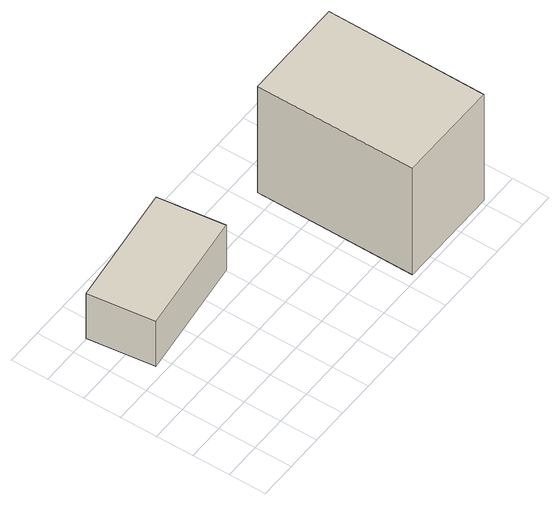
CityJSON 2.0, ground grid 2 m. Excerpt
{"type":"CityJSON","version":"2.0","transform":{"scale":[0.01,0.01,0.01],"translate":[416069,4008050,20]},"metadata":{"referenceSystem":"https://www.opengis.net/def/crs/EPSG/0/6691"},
"CityObjects":{
"building1":{"type":"Building","attributes":{"class":"3001","BuildingRiverFloodingRiskAttribute.description":"3","BuildingRiverFloodingRiskAttribute.rank":"2","BuildingRiverFloodingRiskAttribute.depth":2.15,"BuildingRiverFloodingRiskAttribute.adminType":"2","BuildingRiverFloodingRiskAttribute.scale":"2","BuildingRiverFloodingRiskAttribute.duration":13,"BuildingIDAttribute.prefecture":"08","BuildingIDAttribute.city":"08220"},"geometry":[{"type":"Solid","lod":"1","boundaries":[[[[0,1,2,3]],[[2,4,5,3]],[[1,6,4,2]],[[0,7,6,1]],[[3,5,7,0]],[[4,6,7,5]]]]}]},
"building2":{"type":"Building","attributes":{"class":"3001","measuredHeight":7.5,"BuildingRiverFloodingRiskAttribute.description":"3","BuildingRiverFloodingRiskAttribute.rank":"2","BuildingRiverFloodingRiskAttribute.depth":2.2,"BuildingRiverFloodingRiskAttribute.adminType":"2","BuildingRiverFloodingRiskAttribute.scale":"2","BuildingRiverFloodingRiskAttribute.duration":13,"BuildingIDAttribute.prefecture":"08","BuildingIDAttribute.city":"08220"},"geometry":[{"type":"Solid","lod":"1","boundaries":[[[[8,9,10,11]],[[10,12,13,11]],[[9,14,12,10]],[[8,15,14,9]],[[11,13,15,8]],[[12,14,15,13]]]]}]}
},
"vertices":[
[138,643,42],[95,999,42],[754,1080,42],[797,724,42],[754,1080,342],[797,724,342],[95,999,342],[138,643,342],
[1267,31,30],[1271,888,30],[1827,889,30],[1818,30,30],[1827,889,740],[1818,30,740],[1271,888,740],[1267,31,740]
]}
